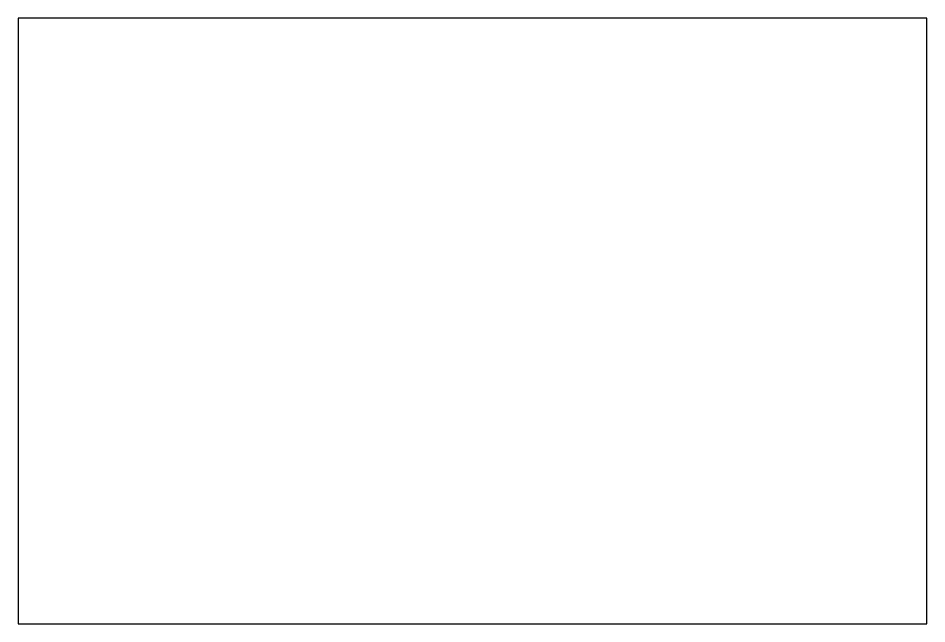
# Model space of a CAD drawing. Header units: millimetres. Extents: x -30 to 30, y -20 to 20.
import ezdxf

# ---------------------------------------------------------------- set-up
doc = ezdxf.new("R2010")
doc.units = ezdxf.units.MM

msp = doc.modelspace()

# ---------------------------------------------------------------- linework, layer by layer
at = {"layer": 'CUT'}
msp.add_lwpolyline([(-30, -20), (30, -20), (30, 20), (-30, 20)], close=True, dxfattribs=at)

doc.saveas('drawing.dxf')
